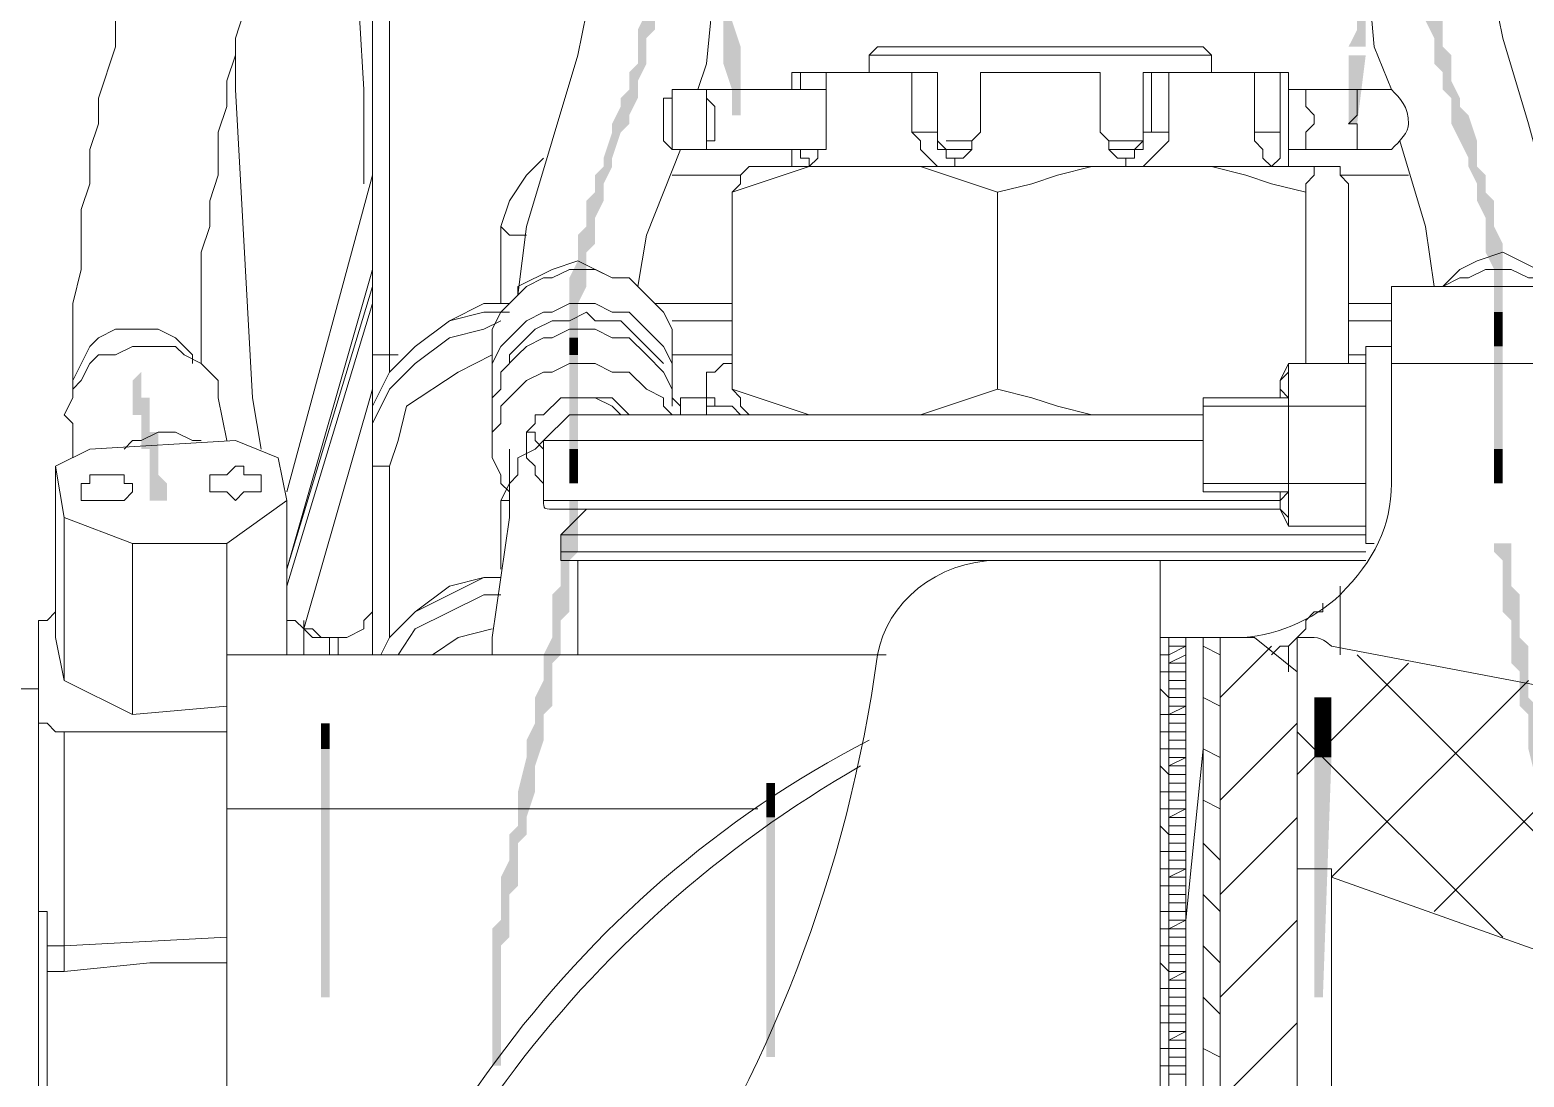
# Model space of a CAD drawing. Header units: millimetres. Extents: x 25083 to 52777, y 24772 to 45779.
# Drawn here: x 46446.4 to 46511.2, y 38679.6 to 38725 of the extents above; entities that cross this region are included whole.
import ezdxf

# ---------------------------------------------------------------- set-up
doc = ezdxf.new("R2010")
doc.units = ezdxf.units.MM

# ---------------------------------------------------------------- blocks, each defined once
blk = doc.blocks.new('zw$F4C5')
h = blk.add_hatch(color=7)
h.dxf.hatch_style = 2
h.paths.add_polyline_path([(394.012, 267.007), (394.012, 262.179), (393.641, 261.437), (393.641, 256.98), (393.269, 256.238), (394.012, 256.238), (394.012, 258.837), (394.012, 259.58), (394.383, 260.323), (394.383, 267.007)])
h = blk.add_hatch(color=7)
h.dxf.hatch_style = 2
h.paths.add_polyline_path([(365.789, 264.036), (365.789, 260.694), (366.16, 259.951), (366.16, 255.495), (366.531, 254.381), (366.531, 253.267), (366.903, 253.267), (366.903, 256.238), (366.531, 257.352), (366.531, 259.951), (366.531, 264.036)])
h = blk.add_hatch(color=7)
h.dxf.hatch_style = 2
h.paths.add_polyline_path([(398.468, 253.267), (398.097, 253.638), (398.097, 254.01), (397.725, 254.752), (397.725, 255.866), (397.354, 256.238), (397.354, 257.352), (396.983, 257.723), (396.983, 260.323), (396.611, 260.323), (396.611, 257.352), (396.983, 256.609), (396.983, 255.495), (397.354, 255.124), (397.354, 254.381), (397.725, 254.01), (397.725, 252.895)])
h = blk.add_hatch(color=7)
h.dxf.hatch_style = 2
h.paths.add_polyline_path([(361.332, 251.41), (361.704, 252.524), (362.075, 252.895), (362.075, 253.267), (362.446, 254.01), (362.446, 254.752), (362.818, 255.495), (362.818, 256.609), (363.189, 256.98), (363.189, 259.209), (362.818, 259.209), (362.818, 257.723), (362.446, 256.98), (362.446, 256.609), (362.446, 255.866), (362.446, 255.495), (362.075, 255.124), (362.075, 254.381), (361.704, 254.01), (361.704, 253.638), (361.332, 252.895), (361.332, 252.524), (360.961, 251.41)])
h = blk.add_hatch(color=7)
h.dxf.hatch_style = 2
h.paths.add_polyline_path([(393.269, 255.866), (393.269, 252.895), (393.641, 252.895), (394.012, 255.866)])
h = blk.add_hatch(color=7)
h.dxf.hatch_style = 2
h.paths.add_polyline_path([(399.954, 244.726), (399.954, 247.696), (399.582, 248.439), (399.582, 249.553), (399.211, 249.925), (399.211, 250.667), (398.84, 251.039), (398.84, 252.153), (398.468, 253.267), (397.725, 252.895), (398.468, 251.41), (398.468, 251.039), (398.84, 250.296), (398.84, 249.553), (399.211, 248.811), (399.211, 247.325), (399.582, 246.582), (399.582, 244.726)])
h = blk.add_hatch(color=7)
h.dxf.hatch_style = 2
h.paths.add_polyline_path([(359.847, 244.354), (359.847, 245.097), (360.218, 245.84), (360.218, 247.325), (360.59, 247.696), (360.59, 248.811), (360.961, 249.553), (360.961, 250.296), (361.332, 251.039), (361.332, 251.41), (360.961, 251.41), (360.961, 251.039), (360.59, 250.667), (360.59, 249.925), (360.218, 249.553), (360.218, 248.439), (359.847, 248.068), (359.847, 246.954), (359.476, 246.211), (359.476, 244.726)])
h = blk.add_hatch(color=7)
h.dxf.hatch_style = 2
h.paths.add_polyline_path([(359.847, 243.612), (359.847, 244.354), (359.476, 244.726), (359.476, 243.612)])
h = blk.add_hatch(color=7)
h.dxf.hatch_style = 2
h.paths.add_polyline_path([(399.954, 243.983), (399.954, 244.726), (399.582, 244.726), (399.582, 243.983)])
h = blk.add_hatch(color=7)
h.dxf.hatch_style = 2
h.paths.add_polyline_path([(399.954, 243.612), (399.954, 243.983), (399.582, 243.983), (399.582, 243.612)])
h = blk.add_hatch(color=7)
h.dxf.hatch_style = 2
h.paths.add_polyline_path([(359.847, 242.869), (359.847, 243.612), (359.476, 243.612), (359.476, 242.869)])
h = blk.add_hatch(color=7)
h.dxf.hatch_style = 2
h.paths.add_polyline_path([(399.954, 243.24), (399.954, 243.612), (399.582, 243.612), (399.582, 243.24)])
h = blk.add_hatch(color=7)
h.dxf.hatch_style = 2
h.paths.add_polyline_path([(399.954, 242.126), (399.954, 243.24), (399.582, 243.24), (399.582, 242.126)])
h = blk.add_hatch(color=7)
h.dxf.hatch_style = 2
h.paths.add_polyline_path([(359.847, 239.898), (359.847, 242.869), (359.476, 242.869), (359.476, 239.898)])
h = blk.add_hatch(color=7)
h.dxf.hatch_style = 2
h.paths.add_polyline_path([(341.279, 240.269), (341.279, 241.012), (340.908, 241.012), (340.908, 241.383), (340.908, 242.126), (340.536, 241.755), (340.536, 240.269), (340.908, 240.269)])
h = blk.add_hatch(color=7)
h.dxf.hatch_style = 2
h.paths.add_polyline_path([(399.954, 239.898), (399.954, 242.126), (399.582, 242.126), (399.582, 239.898)])
h = blk.add_hatch(color=7)
h.dxf.hatch_style = 2
h.paths.add_polyline_path([(342.022, 236.556), (342.022, 237.298), (341.65, 237.67), (341.65, 239.527), (341.279, 239.527), (341.279, 240.269), (340.908, 240.269), (340.908, 239.155), (340.908, 238.784), (341.279, 238.784), (341.279, 236.556)])
h = blk.add_hatch(color=7)
h.dxf.hatch_style = 2
h.paths.add_polyline_path([(359.847, 238.784), (359.847, 239.898), (359.476, 239.898), (359.476, 238.784)])
h = blk.add_hatch(color=7)
h.dxf.hatch_style = 2
h.paths.add_polyline_path([(399.954, 238.784), (399.954, 239.898), (399.582, 239.898), (399.582, 238.784)])
h = blk.add_hatch(color=7)
h.dxf.hatch_style = 2
h.paths.add_polyline_path([(359.847, 238.412), (359.847, 238.784), (359.476, 238.784), (359.476, 238.412)])
h = blk.add_hatch(color=7)
h.dxf.hatch_style = 2
h.paths.add_polyline_path([(399.954, 238.412), (399.954, 238.784), (399.582, 238.784), (399.582, 238.412)])
h = blk.add_hatch(color=7)
h.dxf.hatch_style = 2
h.paths.add_polyline_path([(359.847, 238.041), (359.847, 238.412), (359.476, 238.412), (359.476, 238.041)])
h = blk.add_hatch(color=7)
h.dxf.hatch_style = 2
h.paths.add_polyline_path([(359.847, 237.298), (359.847, 238.041), (359.476, 238.041), (359.476, 237.298)])
h = blk.add_hatch(color=7)
h.dxf.hatch_style = 2
h.paths.add_polyline_path([(399.954, 238.041), (399.954, 238.412), (399.582, 238.412), (399.582, 238.041)])
h = blk.add_hatch(color=7)
h.dxf.hatch_style = 2
h.paths.add_polyline_path([(399.954, 237.298), (399.954, 238.041), (399.582, 238.041), (399.582, 237.298)])
h = blk.add_hatch(color=7)
h.dxf.hatch_style = 2
h.paths.add_polyline_path([(358.361, 226.158), (358.361, 227.272), (358.733, 227.643), (358.733, 229.5), (359.104, 229.871), (359.104, 231.357), (359.476, 231.728), (359.476, 233.956), (359.847, 234.328), (359.847, 236.556), (359.476, 236.556), (359.476, 235.442), (359.104, 235.07), (359.104, 232.842), (358.733, 232.471), (358.733, 230.614), (358.361, 229.871), (358.361, 228.757), (357.99, 228.014), (357.99, 226.9), (357.619, 226.158)])
h = blk.add_hatch(color=7)
h.dxf.hatch_style = 2
h.paths.add_polyline_path([(401.81, 224.301), (401.81, 225.786), (401.439, 226.158), (401.439, 227.643), (401.068, 228.014), (401.068, 230.243), (400.696, 230.614), (400.696, 232.471), (400.325, 232.842), (400.325, 233.956), (400.325, 234.699), (399.582, 234.699), (399.582, 234.328), (399.954, 233.956), (399.954, 231.728), (400.325, 231.357), (400.325, 229.5), (400.696, 229.129), (400.696, 227.643), (401.068, 227.272), (401.068, 225.786), (401.439, 224.301)])
h = blk.add_hatch(color=7)
h.dxf.hatch_style = 2
h.paths.add_polyline_path([(391.784, 228.014), (391.784, 227.643), (392.526, 227.643), (392.526, 228.014)])
h = blk.add_hatch(color=7)
h.dxf.hatch_style = 2
h.paths.add_polyline_path([(391.784, 227.643), (391.784, 226.9), (392.526, 226.9), (392.526, 227.643)])
h = blk.add_hatch(color=7)
h.dxf.hatch_style = 2
h.paths.add_polyline_path([(348.706, 226.9), (348.706, 226.158), (349.077, 226.158), (349.077, 226.9)])
h = blk.add_hatch(color=7)
h.dxf.hatch_style = 2
h.paths.add_polyline_path([(391.784, 226.9), (391.784, 226.158), (392.526, 226.158), (392.526, 226.9)])
h = blk.add_hatch(color=7)
h.dxf.hatch_style = 2
h.paths.add_polyline_path([(348.706, 226.158), (348.706, 225.786), (349.077, 225.786), (349.077, 226.158)])
h = blk.add_hatch(color=7)
h.dxf.hatch_style = 2
h.paths.add_polyline_path([(348.706, 225.786), (348.706, 215.017), (349.077, 215.017), (349.077, 225.786)])
h = blk.add_hatch(color=7)
h.dxf.hatch_style = 2
h.paths.add_polyline_path([(357.99, 225.044), (358.361, 226.158), (357.619, 226.158), (357.619, 225.415)])
h = blk.add_hatch(color=7)
h.dxf.hatch_style = 2
h.paths.add_polyline_path([(391.784, 226.158), (391.784, 225.415), (392.526, 225.415), (392.526, 226.158)])
h = blk.add_hatch(color=7)
h.dxf.hatch_style = 2
h.paths.add_polyline_path([(357.99, 223.929), (357.99, 225.044), (357.619, 225.415), (357.247, 223.929)])
h = blk.add_hatch(color=7)
h.dxf.hatch_style = 2
h.paths.add_polyline_path([(391.784, 225.415), (391.784, 215.017), (392.155, 215.017), (392.526, 225.415)])
h = blk.add_hatch(color=7)
h.dxf.hatch_style = 2
h.paths.add_polyline_path([(368.017, 224.301), (368.017, 223.929), (368.388, 223.929), (368.388, 224.301)])
h = blk.add_hatch(color=7)
h.dxf.hatch_style = 2
h.paths.add_polyline_path([(357.619, 222.815), (357.99, 223.929), (357.247, 223.929), (357.247, 222.815)])
h = blk.add_hatch(color=7)
h.dxf.hatch_style = 2
h.paths.add_polyline_path([(368.017, 223.929), (368.017, 223.558), (368.388, 223.558), (368.388, 223.929)])
h = blk.add_hatch(color=7)
h.dxf.hatch_style = 2
h.paths.add_polyline_path([(368.017, 223.558), (368.017, 222.815), (368.388, 222.815), (368.388, 223.558)])
h = blk.add_hatch(color=7)
h.dxf.hatch_style = 2
h.paths.add_polyline_path([(356.505, 215.76), (356.505, 217.245), (356.876, 217.616), (356.876, 219.473), (357.247, 219.845), (357.247, 220.216), (357.247, 221.701), (357.619, 222.073), (357.619, 222.815), (357.247, 222.815), (357.247, 222.444), (356.876, 222.073), (356.876, 220.959), (356.505, 220.216), (356.505, 218.359), (356.133, 217.988), (356.133, 215.76)])
h = blk.add_hatch(color=7)
h.dxf.hatch_style = 2
h.paths.add_polyline_path([(368.017, 222.815), (368.017, 212.417), (368.388, 212.417), (368.388, 222.815)])
h = blk.add_hatch(color=7)
h.dxf.hatch_style = 2
h.paths.add_polyline_path([(356.505, 214.646), (356.505, 215.388), (356.505, 215.76), (356.133, 215.76), (356.133, 214.646)])
h = blk.add_hatch(color=7)
h.dxf.hatch_style = 2
h.paths.add_polyline_path([(356.505, 212.046), (356.505, 214.646), (356.133, 214.646), (356.133, 213.531), (356.133, 212.046)])
at = {"color": 7, "lineweight": 5}
for points in [[(339.793, 257.352), (339.793, 256.238), (339.051, 254.01), (339.051, 252.895), (338.679, 251.781), (338.679, 250.296), (338.308, 249.182), (338.308, 246.582), (337.937, 245.097), (337.937, 243.983), (337.937, 241.755)], [(343.507, 242.497), (343.507, 247.325), (343.878, 248.439), (343.878, 249.553), (344.25, 250.667), (344.25, 252.524), (344.621, 253.638), (344.621, 254.752), (344.993, 255.866), (344.993, 256.609), (345.364, 257.723), (345.364, 258.466), (345.735, 259.58), (345.735, 260.323), (346.107, 261.065), (346.107, 262.179), (346.478, 262.922), (346.478, 263.665), (346.849, 264.408), (346.849, 265.893), (347.221, 266.636), (347.221, 267.378), (347.592, 268.121), (347.592, 268.864)], [(350.563, 254.381), (350.192, 260.694), (349.82, 264.036)], [(350.934, 262.179), (350.934, 229.871)], [(394.012, 260.323), (394.383, 256.238), (395.126, 254.381)], [(402.553, 245.84), (402.182, 248.811), (401.068, 252.895), (399.954, 256.609), (399.211, 260.323)], [(360.59, 259.58), (359.847, 255.866), (357.619, 248.439)], [(365.046, 254.381), (365.417, 255.495), (365.789, 259.209)], [(351.677, 257.723), (351.677, 242.126)], [(372.844, 256.238), (372.473, 255.866)], [(386.956, 256.238), (372.844, 256.238)], [(378.415, 256.238), (381.386, 256.238)], [(386.956, 256.238), (387.327, 255.866)], [(344.993, 255.866), (344.993, 254.381), (345.735, 241.012), (346.107, 238.784)], [(372.473, 255.124), (372.473, 255.866)], [(387.327, 255.866), (372.473, 255.866)], [(387.327, 255.124), (387.327, 255.866)], [(369.131, 254.381), (369.131, 255.124)], [(375.444, 255.124), (369.131, 255.124)], [(369.502, 255.124), (369.502, 254.381)], [(370.616, 252.524), (370.616, 255.124)], [(374.33, 255.124), (374.33, 252.524)], [(375.444, 252.524), (375.444, 255.124)], [(377.301, 252.524), (377.301, 255.124)], [(382.5, 255.124), (377.301, 255.124)], [(382.5, 255.124), (382.5, 252.524)], [(384.357, 255.124), (384.357, 252.524)], [(384.357, 255.124), (390.67, 255.124)], [(385.471, 252.524), (385.471, 255.124)], [(389.184, 255.124), (389.184, 252.524)], [(390.298, 252.524), (390.298, 255.124)], [(390.67, 251.039), (390.67, 255.124)], [(350.563, 250.296), (350.563, 254.381)], [(363.932, 251.781), (363.56, 252.153), (363.56, 254.01), (363.932, 254.01), (363.932, 254.381)], [(363.932, 251.781), (363.932, 254.381)], [(365.417, 254.381), (363.932, 254.381)], [(365.417, 251.781), (365.417, 254.381)], [(365.417, 254.381), (365.417, 254.01), (365.789, 253.638), (365.789, 252.153), (365.417, 252.153), (365.417, 251.781)], [(365.417, 254.381), (370.616, 254.381)], [(390.67, 254.381), (391.041, 254.381)], [(391.412, 254.381), (391.041, 254.381)], [(392.898, 254.381), (391.041, 254.381)], [(391.784, 252.895), (391.784, 253.267), (391.412, 253.638), (391.412, 254.381)], [(393.269, 254.381), (392.898, 254.381)], [(393.269, 252.895), (393.641, 253.267), (393.641, 254.381)], [(393.641, 254.381), (393.269, 254.381)], [(393.641, 254.381), (395.126, 254.381)], [(391.041, 251.781), (391.412, 251.781), (391.412, 252.524), (391.784, 252.895)], [(393.641, 251.781), (393.641, 252.895), (393.269, 252.895)], [(370.245, 251.781), (370.616, 251.781), (370.616, 252.524)], [(374.33, 252.524), (374.701, 252.153), (374.701, 251.781), (375.444, 251.039), (375.815, 251.039)], [(374.33, 252.524), (375.444, 252.524)], [(375.815, 251.781), (375.444, 252.153), (375.444, 252.524)], [(375.815, 251.039), (376.187, 251.039), (376.187, 251.41), (376.558, 251.41), (376.929, 251.781), (376.929, 252.153), (377.301, 252.524)], [(375.815, 252.153), (376.929, 252.153)], [(382.5, 252.524), (382.871, 252.153), (382.871, 251.781), (383.242, 251.41), (383.614, 251.41), (383.614, 251.039), (383.985, 251.039)], [(382.871, 252.153), (384.357, 252.153)], [(384.357, 252.524), (384.357, 252.153), (383.985, 251.781)], [(383.985, 251.039), (384.357, 251.039), (385.471, 252.153), (385.471, 252.524)], [(384.357, 252.524), (385.471, 252.524)], [(389.184, 252.524), (389.184, 252.153), (389.556, 251.781), (389.556, 251.41), (389.927, 251.039)], [(389.184, 252.524), (390.298, 252.524)], [(389.927, 251.039), (390.298, 251.41), (390.298, 252.524)], [(395.497, 252.153), (396.611, 248.439), (396.983, 245.84)], [(362.446, 245.84), (362.818, 248.068), (364.303, 251.781)], [(363.932, 251.781), (365.417, 251.781)], [(370.245, 251.781), (365.417, 251.781)], [(369.131, 251.039), (369.131, 251.781)], [(369.502, 251.781), (369.502, 251.41), (369.874, 251.41), (369.874, 251.039)], [(369.874, 251.039), (370.245, 251.41), (370.245, 251.781)], [(376.929, 251.781), (375.815, 251.781)], [(383.985, 251.781), (382.871, 251.781)], [(391.041, 251.781), (390.67, 251.781)], [(391.041, 251.781), (392.155, 251.781)], [(392.155, 251.781), (393.269, 251.781)], [(393.269, 251.781), (393.641, 251.781)], [(395.126, 251.781), (393.641, 251.781)], [(358.361, 251.41), (357.619, 250.667), (356.876, 249.553), (356.505, 248.439)], [(366.531, 249.925), (366.903, 250.296), (366.903, 250.667), (367.274, 251.039)], [(372.473, 251.039), (369.874, 251.039), (366.531, 249.925)], [(392.526, 251.039), (367.274, 251.039)], [(378.043, 249.925), (374.701, 251.039), (372.473, 251.039)], [(384.728, 251.039), (382.128, 251.039), (380.643, 250.667), (379.529, 250.296), (378.043, 249.925)], [(391.412, 249.925), (389.927, 250.296), (388.813, 250.667), (387.327, 251.039), (384.728, 251.039)], [(392.155, 251.039), (391.784, 251.039), (391.784, 250.667), (391.412, 250.296), (391.412, 249.925)], [(392.526, 251.039), (392.155, 251.039)], [(393.269, 249.925), (393.269, 250.296), (392.898, 250.667), (392.898, 251.039), (392.526, 251.039)], [(350.934, 250.667), (347.221, 236.927)], [(366.903, 250.667), (363.932, 250.667)], [(395.869, 250.667), (392.898, 250.667)], [(366.531, 249.925), (366.531, 241.383)], [(378.043, 249.925), (378.043, 241.383)], [(391.412, 249.925), (391.412, 242.497)], [(393.269, 249.925), (393.269, 242.497)], [(356.505, 245.097), (356.505, 248.439)], [(357.619, 248.068), (356.876, 248.068), (356.505, 248.439)], [(357.619, 248.439), (357.247, 245.468)], [(357.247, 245.468), (357.247, 245.84), (358.733, 246.582), (359.847, 246.954)], [(359.847, 246.954), (361.332, 246.211)], [(397.354, 245.84), (398.097, 246.582), (398.84, 246.954), (399.954, 247.325)], [(399.954, 247.325), (402.182, 246.211), (402.182, 245.84)], [(347.221, 233.585), (350.934, 246.582)], [(363.932, 243.24), (363.932, 243.983), (363.56, 244.726), (362.075, 246.211), (361.332, 246.211), (360.59, 246.582), (359.476, 246.582), (358.733, 246.211), (358.361, 246.211), (357.619, 245.84), (356.505, 244.726), (356.133, 243.983), (356.133, 242.869)], [(396.983, 245.84), (397.354, 245.84), (398.097, 246.211), (398.468, 246.211), (399.211, 246.582), (400.325, 246.582), (401.068, 246.211), (401.439, 246.211), (402.182, 245.84)], [(347.221, 233.585), (350.934, 245.84)], [(347.221, 233.585), (350.934, 245.84)], [(395.126, 237.298), (395.126, 245.84)], [(408.124, 245.84), (395.126, 245.84)], [(350.934, 245.097), (347.221, 232.842)], [(356.876, 245.097), (355.762, 245.097), (354.276, 244.354), (352.791, 243.24), (351.677, 242.126), (350.934, 240.641), (350.934, 239.155)], [(363.932, 241.755), (363.932, 242.497), (363.56, 243.24), (362.075, 244.726), (361.332, 244.726), (360.59, 245.097), (359.476, 245.097), (358.733, 244.726), (358.361, 244.726), (357.619, 244.354), (356.505, 243.24), (356.133, 242.497), (356.133, 241.383)], [(363.189, 245.097), (366.531, 245.097)], [(366.531, 245.097), (363.56, 245.097)], [(395.126, 245.097), (393.269, 245.097)], [(393.269, 245.097), (395.126, 245.097)], [(356.876, 244.726), (355.762, 244.726), (354.276, 244.354), (352.791, 243.24), (351.677, 242.126), (350.934, 240.641), (350.934, 239.155)], [(350.934, 239.898), (351.677, 241.383), (352.791, 242.497), (354.276, 243.612), (355.762, 243.983), (356.505, 244.354)], [(363.56, 242.497), (361.704, 244.354), (360.59, 244.354), (360.218, 244.726), (359.476, 244.354), (358.733, 244.354), (357.99, 243.983), (356.876, 242.869)], [(363.932, 244.354), (366.531, 244.354)], [(393.269, 244.354), (395.126, 244.354)], [(337.937, 241.755), (338.679, 243.24), (339.051, 243.612), (339.793, 243.983), (340.536, 243.983)], [(340.536, 243.983), (341.65, 243.983), (342.393, 243.612), (343.136, 242.869), (343.136, 242.497)], [(362.818, 242.869), (362.075, 243.612), (361.332, 243.612), (360.59, 243.983), (359.476, 243.983), (358.733, 243.612), (358.361, 243.612), (357.619, 243.24), (357.247, 242.869)], [(343.878, 242.126), (343.507, 242.497), (342.764, 242.869), (342.393, 243.24), (340.536, 243.24), (339.793, 242.869), (339.051, 242.869), (338.679, 242.497), (338.308, 241.755)], [(350.934, 243.24), (350.934, 242.869), (351.677, 242.869)], [(363.932, 241.755), (363.932, 243.24)], [(394.012, 243.24), (394.012, 242.126)], [(394.012, 243.24), (394.012, 234.699)], [(394.012, 243.24), (395.126, 243.24)], [(351.677, 238.041), (352.048, 239.155), (352.42, 240.641), (354.648, 242.126), (356.133, 242.869)], [(351.677, 242.869), (352.048, 242.869)], [(356.133, 242.869), (356.133, 241.383)], [(357.247, 242.869), (356.505, 242.126), (356.505, 241.383), (356.133, 241.012), (356.133, 240.269)], [(363.932, 240.269), (363.56, 240.641), (363.56, 241.012), (362.818, 241.383), (362.075, 242.126), (361.332, 242.126), (360.59, 242.497), (359.476, 242.497), (358.733, 242.126), (358.361, 242.126), (357.619, 241.755), (356.505, 240.641), (356.505, 239.898), (356.133, 239.527), (356.133, 238.784)], [(356.876, 242.869), (356.876, 242.497)], [(364.303, 240.641), (363.932, 241.012), (363.932, 241.383), (363.56, 242.126), (362.818, 242.869)], [(366.531, 242.869), (363.932, 242.869)], [(366.531, 242.497), (366.16, 242.497), (365.789, 242.126), (365.417, 242.126), (365.417, 241.383)], [(366.531, 242.497), (366.16, 242.497), (365.789, 242.126), (365.417, 242.126), (365.417, 241.755)], [(390.67, 242.497), (390.67, 242.126), (390.298, 241.755), (390.298, 241.383), (390.67, 241.012)], [(390.298, 241.755), (390.67, 242.497)], [(390.67, 242.497), (390.67, 240.641)], [(394.012, 242.497), (390.67, 242.497)], [(390.67, 241.755), (390.67, 242.497)], [(394.012, 242.869), (393.269, 242.869)], [(394.012, 242.497), (394.012, 240.641)], [(394.012, 242.497), (394.012, 241.755)], [(408.124, 242.497), (395.126, 242.497)], [(338.308, 241.755), (337.937, 241.383), (337.937, 241.012), (337.565, 240.269)], [(337.937, 241.755), (337.937, 241.383)], [(344.25, 241.012), (344.25, 241.755), (343.878, 242.126)], [(363.932, 240.641), (363.932, 241.755)], [(365.417, 240.269), (365.417, 241.755)], [(390.298, 241.012), (390.298, 241.755)], [(390.67, 236.184), (390.67, 241.755)], [(347.963, 230.985), (350.934, 241.383)], [(356.133, 241.383), (356.133, 241.012)], [(365.417, 241.383), (365.417, 241.012), (365.789, 241.012), (365.789, 240.641), (366.531, 240.641)], [(367.274, 240.269), (366.903, 240.641), (366.903, 241.012), (366.531, 241.383)], [(366.531, 241.383), (369.874, 240.269), (371.359, 240.269)], [(372.473, 240.269), (374.701, 240.269), (378.043, 241.383)], [(378.043, 241.383), (379.529, 241.012), (380.643, 240.641), (382.128, 240.269), (384.728, 240.269)], [(344.621, 239.155), (344.25, 241.012)], [(357.619, 238.784), (357.619, 239.527), (357.99, 239.898), (357.99, 240.269), (358.361, 240.269), (359.104, 241.012), (361.332, 241.012), (362.075, 240.269)], [(360.218, 241.012), (360.59, 241.012), (361.332, 240.641), (361.704, 240.269)], [(364.303, 241.012), (364.303, 240.269)], [(364.303, 241.012), (364.303, 240.641)], [(365.417, 241.012), (364.303, 241.012)], [(364.303, 240.641), (364.303, 240.269)], [(364.303, 240.641), (364.303, 240.269)], [(365.417, 240.641), (366.531, 240.641)], [(366.531, 240.641), (366.903, 240.269), (367.274, 240.269)], [(366.531, 240.641), (366.903, 240.269), (367.274, 240.269)], [(386.956, 241.012), (386.956, 236.927)], [(386.956, 240.641), (386.956, 241.012)], [(386.956, 241.012), (390.67, 241.012)], [(386.956, 237.298), (386.956, 240.641)], [(386.956, 240.641), (386.956, 237.298)], [(390.67, 240.641), (390.67, 239.155)], [(394.012, 240.641), (390.67, 240.641)], [(394.012, 240.641), (394.012, 239.155)], [(337.565, 240.269), (337.937, 239.898)], [(337.937, 238.412), (337.937, 239.898)], [(350.934, 238.412), (350.934, 239.898)], [(356.133, 240.269), (356.133, 238.784)], [(359.476, 240.269), (358.361, 239.155)], [(386.956, 240.269), (359.476, 240.269)], [(371.359, 240.269), (372.473, 240.269)], [(384.728, 240.269), (386.956, 240.269)], [(338.679, 238.784), (344.993, 239.155)], [(340.165, 238.784), (340.536, 239.155), (340.908, 239.155), (341.65, 239.527), (342.393, 239.527), (343.136, 239.155), (343.507, 239.155)], [(344.993, 239.155), (346.849, 238.412)], [(356.876, 237.298), (357.247, 237.67), (357.247, 238.412), (357.99, 238.784), (358.361, 239.155)], [(358.361, 238.784), (357.99, 239.155), (357.99, 239.527), (357.619, 239.527)], [(358.361, 236.556), (358.361, 239.155)], [(386.956, 239.155), (358.361, 239.155)], [(390.67, 239.155), (390.67, 237.298)], [(394.012, 239.155), (394.012, 237.298)], [(337.194, 238.041), (338.679, 238.784)], [(356.133, 238.784), (356.133, 238.412), (356.505, 237.67), (356.505, 237.298)], [(356.876, 238.784), (356.876, 237.298)], [(358.361, 237.298), (357.99, 237.67), (357.99, 238.041), (357.619, 238.412), (357.619, 238.784)], [(337.194, 230.614), (337.194, 238.041)], [(337.194, 238.041), (337.565, 235.813)], [(344.993, 238.041), (344.621, 237.67), (343.878, 237.67), (343.878, 237.298)], [(346.107, 237.298), (346.107, 237.67), (345.364, 237.67), (345.364, 238.041), (344.993, 238.041)], [(347.221, 236.556), (346.849, 238.412)], [(351.677, 238.041), (350.934, 238.041), (350.934, 238.412)], [(351.677, 238.041), (351.677, 230.614)], [(339.422, 237.67), (338.679, 237.67), (338.679, 237.298), (338.308, 237.298), (338.308, 236.927)], [(340.536, 236.927), (340.536, 237.298), (340.165, 237.298), (340.165, 237.67), (339.422, 237.67)], [(343.878, 237.298), (343.878, 236.927), (344.621, 236.927), (344.993, 236.556)], [(344.993, 236.556), (345.364, 236.927), (346.107, 236.927), (346.107, 237.298)], [(356.876, 237.298), (356.876, 235.813), (356.133, 230.614), (356.133, 229.871)], [(356.876, 237.298), (356.505, 236.556)], [(356.505, 237.298), (356.876, 236.927)], [(386.956, 237.298), (386.956, 236.927)], [(390.67, 237.298), (390.67, 235.442)], [(394.012, 237.298), (390.67, 237.298)], [(394.012, 237.298), (394.012, 235.442)], [(338.308, 236.927), (338.308, 236.556), (339.422, 236.556)], [(339.422, 236.556), (340.165, 236.556), (340.536, 236.927)], [(347.221, 236.556), (344.621, 234.699)], [(347.221, 229.871), (347.221, 236.556)], [(356.505, 233.585), (356.505, 236.556)], [(356.876, 236.556), (356.505, 236.556)], [(358.361, 236.556), (390.298, 236.556)], [(386.956, 236.927), (390.67, 236.927)], [(390.67, 236.927), (390.298, 236.556), (390.298, 236.184), (390.67, 235.813), (390.67, 235.442)], [(390.298, 236.927), (390.298, 236.184)], [(358.733, 236.184), (390.298, 236.184)], [(360.218, 236.184), (359.104, 235.07)], [(390.298, 236.184), (360.218, 236.184)], [(368.759, 236.184), (369.131, 236.184)], [(390.298, 236.184), (390.67, 235.442)], [(390.67, 236.184), (390.67, 235.442)], [(394.012, 235.442), (394.012, 236.184)], [(337.565, 228.757), (337.565, 235.813)], [(340.536, 234.699), (337.565, 235.813)], [(394.012, 235.442), (390.67, 235.442)], [(394.012, 235.813), (394.012, 234.699)], [(340.536, 227.272), (340.536, 234.699)], [(340.536, 234.699), (344.621, 234.699)], [(344.621, 229.871), (344.621, 234.699)], [(359.104, 234.328), (359.104, 235.07)], [(394.012, 235.07), (359.104, 235.07)], [(394.012, 234.699), (394.383, 234.699)], [(394.012, 234.328), (359.104, 234.328)], [(394.012, 233.956), (359.104, 233.956)], [(359.847, 233.956), (359.847, 229.871)], [(376.558, 233.956), (359.847, 233.956)], [(378.043, 233.956), (385.099, 233.956)], [(385.099, 233.956), (385.099, 182.337)], [(394.012, 233.956), (385.099, 233.956)], [(356.505, 233.213), (355.762, 233.213), (354.276, 232.842), (352.791, 231.728), (351.677, 230.614), (351.306, 229.871)], [(356.505, 233.213), (355.762, 233.213), (352.791, 231.728), (351.677, 230.614), (351.306, 229.871)], [(392.898, 232.842), (392.898, 229.871)], [(352.048, 229.871), (352.791, 230.985), (355.762, 232.471), (356.505, 232.471)], [(391.041, 230.614), (391.412, 230.985), (391.412, 231.357), (391.784, 231.728), (392.155, 231.728), (392.155, 232.099)], [(336.451, 230.985), (336.451, 231.357), (336.823, 231.357), (337.194, 231.728)], [(347.592, 231.357), (347.221, 231.357)], [(347.963, 230.985), (347.592, 231.357)], [(347.963, 230.985), (347.963, 231.357)], [(350.934, 231.728), (350.563, 231.357), (350.563, 230.985), (349.82, 230.614), (349.449, 230.614)], [(350.934, 231.728), (350.563, 231.357), (350.563, 230.985), (349.82, 230.614), (349.449, 230.614)], [(336.451, 230.985), (336.451, 219.102)], [(347.963, 230.985), (347.963, 229.871)], [(347.963, 229.871), (347.963, 230.985)], [(348.335, 230.614), (347.963, 230.985)], [(348.335, 230.985), (347.963, 230.985)], [(348.706, 230.614), (348.335, 230.985)], [(353.534, 229.871), (354.648, 230.614), (356.133, 230.985)], [(337.194, 230.614), (337.565, 228.757)], [(348.706, 230.614), (348.335, 230.614)], [(349.077, 230.614), (348.706, 230.614)], [(349.077, 230.614), (348.706, 230.614)], [(349.077, 230.614), (349.077, 229.871)], [(349.449, 230.614), (349.077, 230.614)], [(349.449, 230.614), (349.077, 230.614)], [(349.449, 229.871), (349.449, 230.614)], [(389.184, 230.614), (385.099, 230.614)], [(385.471, 230.614), (385.471, 190.507)], [(385.471, 230.614), (385.471, 190.507)], [(386.213, 230.614), (386.213, 190.507)], [(386.956, 230.614), (386.956, 190.507)], [(387.699, 230.614), (387.699, 190.507)], [(389.184, 230.614), (391.041, 229.129)], [(389.927, 229.871), (390.298, 230.243), (390.67, 230.243)], [(390.67, 230.243), (391.041, 230.614)], [(390.67, 230.243), (390.67, 229.129)], [(391.041, 190.507), (391.041, 230.614)], [(391.041, 230.614), (391.784, 230.614)], [(392.526, 230.243), (408.124, 227.272)], [(344.621, 189.022), (344.621, 229.871)], [(373.216, 229.871), (344.621, 229.871)], [(337.565, 228.757), (340.536, 227.272)], [(333.109, 228.386), (336.451, 228.386)], [(336.451, 185.68), (336.451, 228.386)], [(340.536, 227.272), (344.621, 227.643)], [(337.565, 226.529), (337.194, 226.529), (336.823, 226.9), (336.451, 226.9), (336.451, 227.272)], [(337.565, 226.529), (337.565, 217.245)], [(344.621, 226.529), (337.565, 226.529)], [(367.645, 223.187), (344.621, 223.187)], [(391.041, 220.587), (392.526, 220.587)], [(392.526, 200.534), (392.526, 220.587)], [(392.526, 220.216), (409.238, 214.274)], [(336.451, 219.102), (336.451, 218.73)], [(336.451, 218.73), (336.451, 192.364)], [(336.451, 218.73), (336.823, 218.73)], [(336.451, 218.73), (336.823, 218.73), (336.823, 218.359)], [(336.823, 218.73), (336.823, 218.359)], [(336.823, 218.359), (336.823, 217.988)], [(336.823, 218.359), (336.823, 217.988)], [(336.823, 217.988), (336.823, 192.364)], [(337.565, 217.245), (336.823, 217.245)], [(344.621, 217.616), (337.565, 217.245)], [(337.565, 216.131), (337.565, 217.245)], [(337.565, 216.131), (341.279, 216.502), (344.621, 216.502)], [(336.823, 216.131), (337.565, 216.131)]]:
    blk.add_lwpolyline(points, dxfattribs=at)
at = {"color": 7, "lineweight": 0}
for points in [[(375.444, 255.124), (375.444, 252.524)], [(384.728, 255.124), (384.728, 252.524)], [(375.444, 252.524), (375.444, 251.781)], [(384.357, 251.781), (384.357, 252.524), (384.728, 252.524)], [(375.444, 251.781), (375.815, 251.781), (375.815, 251.41), (376.187, 251.41)], [(383.614, 251.41), (383.985, 251.41), (383.985, 251.781), (384.357, 251.781)], [(390.67, 240.641), (386.956, 240.641)], [(390.67, 237.298), (386.956, 237.298)], [(386.213, 230.614), (385.471, 230.614)], [(386.213, 230.243), (385.471, 229.871)], [(386.213, 230.243), (385.471, 230.243)], [(387.699, 229.871), (386.956, 230.243)], [(389.927, 230.243), (387.699, 228.014)], [(385.099, 229.871), (385.471, 229.871)], [(386.213, 229.871), (385.471, 229.5)], [(386.213, 229.5), (385.471, 229.5)], [(395.869, 229.5), (391.041, 224.672)], [(393.641, 229.871), (409.238, 214.274)], [(385.099, 229.129), (385.471, 229.129)], [(386.213, 229.129), (385.471, 229.129)], [(386.213, 228.757), (385.471, 228.757)], [(401.068, 228.757), (392.526, 220.216)], [(385.099, 228.386), (385.471, 228.014)], [(385.471, 227.643), (385.471, 228.386)], [(386.213, 228.386), (385.471, 228.386)], [(386.213, 228.014), (385.471, 228.014)], [(386.213, 227.643), (385.471, 227.272)], [(386.213, 227.643), (385.471, 227.643)], [(387.699, 227.643), (386.956, 228.014)], [(405.895, 227.643), (396.983, 218.73)], [(385.099, 227.272), (385.471, 227.272)], [(386.213, 227.272), (385.471, 227.272)], [(386.213, 226.9), (385.471, 226.9)], [(391.041, 226.9), (387.699, 223.558)], [(385.099, 226.529), (385.471, 226.529)], [(386.213, 226.529), (385.471, 226.529)], [(391.041, 226.529), (399.954, 217.616)], [(385.099, 225.786), (385.471, 225.786)], [(386.213, 226.158), (385.471, 226.158)], [(386.213, 225.786), (385.471, 225.786)], [(386.956, 225.786), (386.213, 218.359)], [(387.699, 225.415), (386.956, 225.786)], [(385.099, 225.044), (385.471, 224.672)], [(386.213, 225.415), (385.471, 225.044)], [(386.213, 225.415), (385.471, 225.415)], [(385.471, 224.301), (385.471, 225.044)], [(386.213, 225.044), (385.471, 225.044)], [(386.213, 224.672), (385.471, 224.672)], [(386.213, 224.301), (385.471, 224.301)], [(385.099, 223.929), (385.471, 223.929)], [(386.213, 223.929), (385.471, 223.929)], [(385.099, 223.187), (385.471, 223.187)], [(386.213, 223.558), (385.471, 223.558)], [(386.213, 223.187), (385.471, 222.815)], [(386.213, 223.187), (385.471, 223.187)], [(387.699, 223.187), (386.956, 223.558)], [(385.099, 222.444), (385.471, 222.073)], [(386.213, 222.815), (385.471, 222.815)], [(386.213, 222.444), (385.471, 222.444)], [(391.041, 222.815), (387.699, 219.473)], [(385.471, 221.33), (385.471, 222.073)], [(386.213, 222.073), (385.471, 222.073)], [(386.213, 221.701), (385.471, 221.701)], [(387.699, 220.959), (386.956, 221.701)], [(385.099, 221.33), (385.471, 221.33)], [(386.213, 221.33), (385.471, 221.33)], [(385.099, 220.587), (385.471, 220.587)], [(386.213, 220.959), (385.471, 220.959)], [(386.213, 220.587), (385.471, 220.216)], [(386.213, 220.587), (385.471, 220.587)], [(385.099, 219.845), (385.471, 219.845)], [(386.213, 220.216), (385.471, 220.216)], [(386.213, 219.845), (385.471, 219.845)], [(386.213, 219.473), (385.471, 219.473)], [(386.213, 219.102), (385.471, 219.102)], [(387.699, 218.73), (386.956, 219.473)], [(385.099, 218.73), (385.471, 218.73)], [(385.471, 218.359), (385.471, 218.73)], [(386.213, 218.73), (385.471, 218.73)], [(385.099, 217.988), (385.471, 217.988)], [(386.213, 218.359), (385.471, 217.988)], [(386.213, 218.359), (385.471, 218.359)], [(386.213, 217.988), (385.471, 217.988)], [(391.041, 218.359), (387.699, 215.017)], [(385.099, 217.245), (385.471, 217.245)], [(386.213, 217.616), (385.471, 217.616)], [(386.213, 217.245), (385.471, 217.245)], [(387.699, 216.502), (386.956, 217.245)], [(385.099, 216.502), (385.471, 216.131)], [(386.213, 216.874), (385.471, 216.874)], [(386.213, 216.502), (385.471, 216.502)], [(386.213, 216.131), (385.471, 215.76)], [(386.213, 216.131), (385.471, 216.131)], [(385.099, 215.388), (385.471, 215.388)], [(385.471, 215.017), (385.471, 215.76)], [(386.213, 215.76), (385.471, 215.76)], [(386.213, 215.388), (385.471, 215.388)], [(385.099, 214.646), (385.471, 214.646)], [(386.213, 215.017), (385.471, 215.017)], [(386.213, 214.646), (385.471, 214.646)], [(387.699, 214.274), (386.956, 215.017)], [(385.099, 213.903), (385.471, 213.903)], [(386.213, 214.274), (385.471, 214.274)], [(386.213, 213.903), (385.471, 213.903)], [(391.041, 213.903), (387.699, 210.561)], [(386.213, 213.531), (385.471, 213.16)], [(386.213, 213.531), (385.471, 213.531)], [(385.099, 212.789), (385.471, 212.789)], [(386.213, 213.16), (385.471, 213.16)], [(385.471, 212.046), (385.471, 212.789)], [(386.213, 212.789), (385.471, 212.789)], [(387.699, 212.417), (386.956, 212.789)], [(385.099, 212.046), (385.471, 212.046)], [(386.213, 212.417), (385.471, 212.417)], [(386.213, 212.046), (385.471, 212.046)], [(386.213, 211.675), (385.471, 211.675)]]:
    blk.add_lwpolyline(points, dxfattribs=at)
at = {"color": 7, "lineweight": 5}
for points in [[(395.126, 254.381), (395.497, 254.01), (395.869, 253.638), (395.869, 252.895)], [(395.869, 252.895), (395.869, 252.524), (395.497, 252.153), (395.126, 251.781)], [(392.898, 232.471), (394.383, 233.956), (395.126, 235.442), (395.126, 237.298)], [(358.361, 236.556), (358.361, 236.184), (358.361, 236.184), (358.733, 236.184)], [(359.104, 234.328), (359.104, 234.328), (359.104, 233.956), (359.104, 233.956)], [(359.847, 233.956), (359.847, 233.956), (359.476, 233.956), (359.476, 233.956)], [(378.043, 233.956), (375.444, 233.956), (373.216, 232.099), (372.844, 229.871)], [(388.442, 230.614), (389.927, 230.614), (391.784, 231.357), (392.898, 232.471)], [(392.526, 230.243), (392.526, 230.243), (392.155, 230.614), (391.784, 230.614)], [(342.393, 185.308), (359.104, 194.592), (370.245, 210.932), (372.844, 229.871)], [(372.473, 226.158), (359.476, 219.473), (350.563, 206.847), (347.592, 192.735)], [(372.102, 225.044), (359.847, 217.988), (351.306, 206.476), (348.335, 192.735)]]:
    blk.add_open_spline(points, degree=3, dxfattribs=at)

msp = doc.modelspace()

# ---------------------------------------------------------------- block references
msp.add_blockref('zw$F4C5', (46110.278, 38468.039))

doc.saveas('drawing.dxf')
